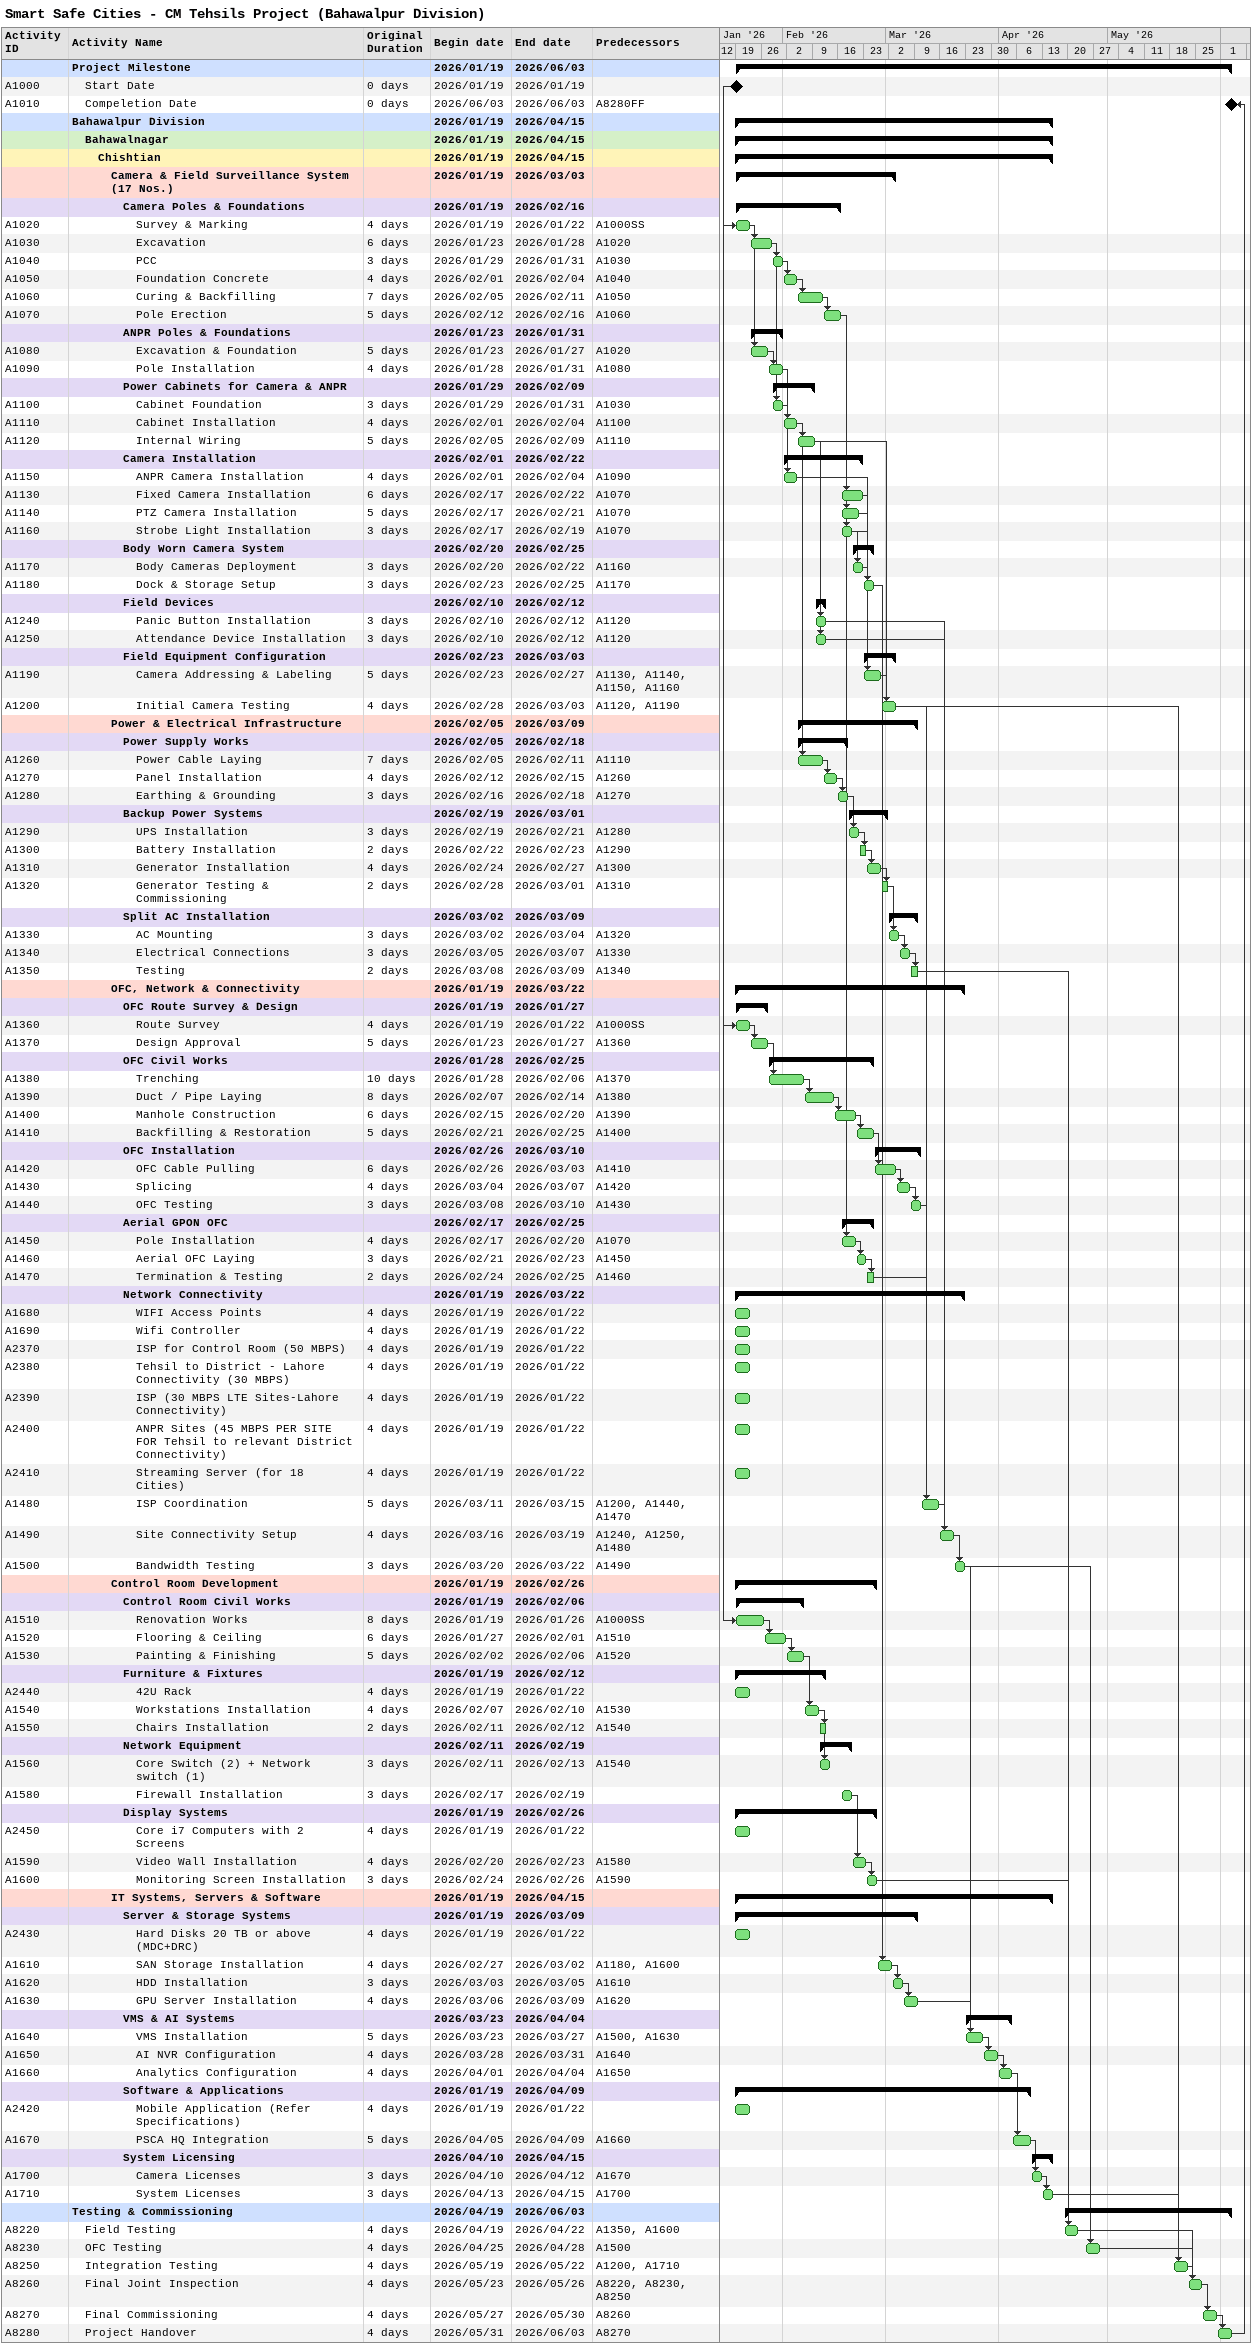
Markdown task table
Smart Safe Cities - CM Tehsils Project (Bahawalpur Division)

| ID | Level | Task | Original duration | Start | Finish | Predecessors |
|---|---|---|---|---|---|---|
|  | 1 | **Project Milestone** |  | 2026-01-19 | 2026-06-03 |  |
| A1000 | 2 | Start Date | 0d | 2026-01-19 | 2026-01-19 |  |
| A1010 | 2 | Compeletion Date | 0d | 2026-06-03 | 2026-06-03 | A8280FF |
|  | 1 | **Bahawalpur Division** |  | 2026-01-19 | 2026-04-15 |  |
|  | 2 | **Bahawalnagar** |  | 2026-01-19 | 2026-04-15 |  |
|  | 3 | **Chishtian** |  | 2026-01-19 | 2026-04-15 |  |
|  | 4 | **Camera & Field Surveillance System (17 Nos.)** |  | 2026-01-19 | 2026-03-03 |  |
|  | 5 | **Camera Poles & Foundations** |  | 2026-01-19 | 2026-02-16 |  |
| A1020 | 6 | Survey & Marking | 4d | 2026-01-19 | 2026-01-22 | A1000SS |
| A1030 | 6 | Excavation | 6d | 2026-01-23 | 2026-01-28 | A1020 |
| A1040 | 6 | PCC | 3d | 2026-01-29 | 2026-01-31 | A1030 |
| A1050 | 6 | Foundation Concrete | 4d | 2026-02-01 | 2026-02-04 | A1040 |
| A1060 | 6 | Curing & Backfilling | 7d | 2026-02-05 | 2026-02-11 | A1050 |
| A1070 | 6 | Pole Erection | 5d | 2026-02-12 | 2026-02-16 | A1060 |
|  | 5 | **ANPR Poles & Foundations** |  | 2026-01-23 | 2026-01-31 |  |
| A1080 | 6 | Excavation & Foundation | 5d | 2026-01-23 | 2026-01-27 | A1020 |
| A1090 | 6 | Pole Installation | 4d | 2026-01-28 | 2026-01-31 | A1080 |
|  | 5 | **Power Cabinets for Camera & ANPR** |  | 2026-01-29 | 2026-02-09 |  |
| A1100 | 6 | Cabinet Foundation | 3d | 2026-01-29 | 2026-01-31 | A1030 |
| A1110 | 6 | Cabinet Installation | 4d | 2026-02-01 | 2026-02-04 | A1100 |
| A1120 | 6 | Internal Wiring | 5d | 2026-02-05 | 2026-02-09 | A1110 |
|  | 5 | **Camera Installation** |  | 2026-02-01 | 2026-02-22 |  |
| A1150 | 6 | ANPR Camera Installation | 4d | 2026-02-01 | 2026-02-04 | A1090 |
| A1130 | 6 | Fixed Camera Installation | 6d | 2026-02-17 | 2026-02-22 | A1070 |
| A1140 | 6 | PTZ Camera Installation | 5d | 2026-02-17 | 2026-02-21 | A1070 |
| A1160 | 6 | Strobe Light Installation | 3d | 2026-02-17 | 2026-02-19 | A1070 |
|  | 5 | **Body Worn Camera System** |  | 2026-02-20 | 2026-02-25 |  |
| A1170 | 6 | Body Cameras Deployment | 3d | 2026-02-20 | 2026-02-22 | A1160 |
| A1180 | 6 | Dock & Storage Setup | 3d | 2026-02-23 | 2026-02-25 | A1170 |
|  | 5 | **Field Devices** |  | 2026-02-10 | 2026-02-12 |  |
| A1240 | 6 | Panic Button Installation | 3d | 2026-02-10 | 2026-02-12 | A1120 |
| A1250 | 6 | Attendance Device Installation | 3d | 2026-02-10 | 2026-02-12 | A1120 |
|  | 5 | **Field Equipment Configuration** |  | 2026-02-23 | 2026-03-03 |  |
| A1190 | 6 | Camera Addressing & Labeling | 5d | 2026-02-23 | 2026-02-27 | A1130, A1140, A1150, A1160 |
| A1200 | 6 | Initial Camera Testing | 4d | 2026-02-28 | 2026-03-03 | A1120, A1190 |
|  | 4 | **Power & Electrical Infrastructure** |  | 2026-02-05 | 2026-03-09 |  |
|  | 5 | **Power Supply Works** |  | 2026-02-05 | 2026-02-18 |  |
| A1260 | 6 | Power Cable Laying | 7d | 2026-02-05 | 2026-02-11 | A1110 |
| A1270 | 6 | Panel Installation | 4d | 2026-02-12 | 2026-02-15 | A1260 |
| A1280 | 6 | Earthing & Grounding | 3d | 2026-02-16 | 2026-02-18 | A1270 |
|  | 5 | **Backup Power Systems** |  | 2026-02-19 | 2026-03-01 |  |
| A1290 | 6 | UPS Installation | 3d | 2026-02-19 | 2026-02-21 | A1280 |
| A1300 | 6 | Battery Installation | 2d | 2026-02-22 | 2026-02-23 | A1290 |
| A1310 | 6 | Generator Installation | 4d | 2026-02-24 | 2026-02-27 | A1300 |
| A1320 | 6 | Generator Testing & Commissioning | 2d | 2026-02-28 | 2026-03-01 | A1310 |
|  | 5 | **Split AC Installation** |  | 2026-03-02 | 2026-03-09 |  |
| A1330 | 6 | AC Mounting | 3d | 2026-03-02 | 2026-03-04 | A1320 |
| A1340 | 6 | Electrical Connections | 3d | 2026-03-05 | 2026-03-07 | A1330 |
| A1350 | 6 | Testing | 2d | 2026-03-08 | 2026-03-09 | A1340 |
|  | 4 | **OFC, Network & Connectivity** |  | 2026-01-19 | 2026-03-22 |  |
|  | 5 | **OFC Route Survey & Design** |  | 2026-01-19 | 2026-01-27 |  |
| A1360 | 6 | Route Survey | 4d | 2026-01-19 | 2026-01-22 | A1000SS |
| A1370 | 6 | Design Approval | 5d | 2026-01-23 | 2026-01-27 | A1360 |
|  | 5 | **OFC Civil Works** |  | 2026-01-28 | 2026-02-25 |  |
| A1380 | 6 | Trenching | 10d | 2026-01-28 | 2026-02-06 | A1370 |
| A1390 | 6 | Duct / Pipe Laying | 8d | 2026-02-07 | 2026-02-14 | A1380 |
| A1400 | 6 | Manhole Construction | 6d | 2026-02-15 | 2026-02-20 | A1390 |
| A1410 | 6 | Backfilling & Restoration | 5d | 2026-02-21 | 2026-02-25 | A1400 |
|  | 5 | **OFC Installation** |  | 2026-02-26 | 2026-03-10 |  |
| A1420 | 6 | OFC Cable Pulling | 6d | 2026-02-26 | 2026-03-03 | A1410 |
| A1430 | 6 | Splicing | 4d | 2026-03-04 | 2026-03-07 | A1420 |
| A1440 | 6 | OFC Testing | 3d | 2026-03-08 | 2026-03-10 | A1430 |
|  | 5 | **Aerial GPON OFC** |  | 2026-02-17 | 2026-02-25 |  |
| A1450 | 6 | Pole Installation | 4d | 2026-02-17 | 2026-02-20 | A1070 |
| A1460 | 6 | Aerial OFC Laying | 3d | 2026-02-21 | 2026-02-23 | A1450 |
| A1470 | 6 | Termination & Testing | 2d | 2026-02-24 | 2026-02-25 | A1460 |
|  | 5 | **Network Connectivity** |  | 2026-01-19 | 2026-03-22 |  |
| A1680 | 6 | WIFI Access Points | 4d | 2026-01-19 | 2026-01-22 |  |
| A1690 | 6 | Wifi Controller | 4d | 2026-01-19 | 2026-01-22 |  |
| A2370 | 6 | ISP for Control Room (50 MBPS) | 4d | 2026-01-19 | 2026-01-22 |  |
| A2380 | 6 | Tehsil to District - Lahore Connectivity (30 MBPS) | 4d | 2026-01-19 | 2026-01-22 |  |
| A2390 | 6 | ISP (30 MBPS LTE Sites-Lahore Connectivity) | 4d | 2026-01-19 | 2026-01-22 |  |
| A2400 | 6 | ANPR Sites (45 MBPS PER SITE FOR Tehsil to relevant District Connectivity) | 4d | 2026-01-19 | 2026-01-22 |  |
| A2410 | 6 | Streaming Server (for 18 Cities) | 4d | 2026-01-19 | 2026-01-22 |  |
| A1480 | 6 | ISP Coordination | 5d | 2026-03-11 | 2026-03-15 | A1200, A1440, A1470 |
| A1490 | 6 | Site Connectivity Setup | 4d | 2026-03-16 | 2026-03-19 | A1240, A1250, A1480 |
| A1500 | 6 | Bandwidth Testing | 3d | 2026-03-20 | 2026-03-22 | A1490 |
|  | 4 | **Control Room Development** |  | 2026-01-19 | 2026-02-26 |  |
|  | 5 | **Control Room Civil Works** |  | 2026-01-19 | 2026-02-06 |  |
| A1510 | 6 | Renovation Works | 8d | 2026-01-19 | 2026-01-26 | A1000SS |
| A1520 | 6 | Flooring & Ceiling | 6d | 2026-01-27 | 2026-02-01 | A1510 |
| A1530 | 6 | Painting & Finishing | 5d | 2026-02-02 | 2026-02-06 | A1520 |
|  | 5 | **Furniture & Fixtures** |  | 2026-01-19 | 2026-02-12 |  |
| A2440 | 6 | 42U Rack | 4d | 2026-01-19 | 2026-01-22 |  |
| A1540 | 6 | Workstations Installation | 4d | 2026-02-07 | 2026-02-10 | A1530 |
| A1550 | 6 | Chairs Installation | 2d | 2026-02-11 | 2026-02-12 | A1540 |
|  | 5 | **Network Equipment** |  | 2026-02-11 | 2026-02-19 |  |
| A1560 | 6 | Core Switch (2) + Network switch (1) | 3d | 2026-02-11 | 2026-02-13 | A1540 |
| A1580 | 6 | Firewall Installation | 3d | 2026-02-17 | 2026-02-19 |  |
|  | 5 | **Display Systems** |  | 2026-01-19 | 2026-02-26 |  |
| A2450 | 6 | Core i7 Computers with 2 Screens | 4d | 2026-01-19 | 2026-01-22 |  |
| A1590 | 6 | Video Wall Installation | 4d | 2026-02-20 | 2026-02-23 | A1580 |
| A1600 | 6 | Monitoring Screen Installation | 3d | 2026-02-24 | 2026-02-26 | A1590 |
|  | 4 | **IT Systems, Servers & Software** |  | 2026-01-19 | 2026-04-15 |  |
|  | 5 | **Server & Storage Systems** |  | 2026-01-19 | 2026-03-09 |  |
| A2430 | 6 | Hard Disks 20 TB or above (MDC+DRC) | 4d | 2026-01-19 | 2026-01-22 |  |
| A1610 | 6 | SAN Storage Installation | 4d | 2026-02-27 | 2026-03-02 | A1180, A1600 |
| A1620 | 6 | HDD Installation | 3d | 2026-03-03 | 2026-03-05 | A1610 |
| A1630 | 6 | GPU Server Installation | 4d | 2026-03-06 | 2026-03-09 | A1620 |
|  | 5 | **VMS & AI Systems** |  | 2026-03-23 | 2026-04-04 |  |
| A1640 | 6 | VMS Installation | 5d | 2026-03-23 | 2026-03-27 | A1500, A1630 |
| A1650 | 6 | AI NVR Configuration | 4d | 2026-03-28 | 2026-03-31 | A1640 |
| A1660 | 6 | Analytics Configuration | 4d | 2026-04-01 | 2026-04-04 | A1650 |
|  | 5 | **Software & Applications** |  | 2026-01-19 | 2026-04-09 |  |
| A2420 | 6 | Mobile Application (Refer Specifications) | 4d | 2026-01-19 | 2026-01-22 |  |
| A1670 | 6 | PSCA HQ Integration | 5d | 2026-04-05 | 2026-04-09 | A1660 |
|  | 5 | **System Licensing** |  | 2026-04-10 | 2026-04-15 |  |
| A1700 | 6 | Camera Licenses | 3d | 2026-04-10 | 2026-04-12 | A1670 |
| A1710 | 6 | System Licenses | 3d | 2026-04-13 | 2026-04-15 | A1700 |
|  | 1 | **Testing & Commissioning** |  | 2026-04-19 | 2026-06-03 |  |
| A8220 | 2 | Field Testing | 4d | 2026-04-19 | 2026-04-22 | A1350, A1600 |
| A8230 | 2 | OFC Testing | 4d | 2026-04-25 | 2026-04-28 | A1500 |
| A8250 | 2 | Integration Testing | 4d | 2026-05-19 | 2026-05-22 | A1200, A1710 |
| A8260 | 2 | Final Joint Inspection | 4d | 2026-05-23 | 2026-05-26 | A8220, A8230, A8250 |
| A8270 | 2 | Final Commissioning | 4d | 2026-05-27 | 2026-05-30 | A8260 |
| A8280 | 2 | Project Handover | 4d | 2026-05-31 | 2026-06-03 | A8270 |
